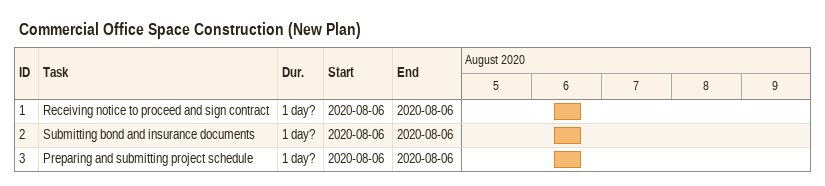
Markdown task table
Commercial Office Space Construction (New Plan)

| ID | Task | Duration | Start | Finish |
|---|---|---|---|---|
| 1 | Receiving notice to proceed and sign contract | 1d? | 2020-08-06 | 2020-08-06 |
| 2 | Submitting bond and insurance documents | 1d? | 2020-08-06 | 2020-08-06 |
| 3 | Preparing and submitting project schedule | 1d? | 2020-08-06 | 2020-08-06 |
